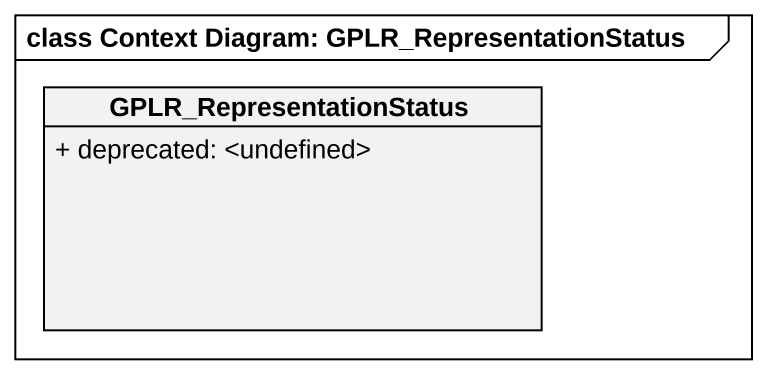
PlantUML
@startuml
mainframe class Context Diagram: GPLR_RepresentationStatus
hide circle
hide empty members
skinparam classAttributeIconSize 0
class GPLR_RepresentationStatus {
  + deprecated: <undefined>
}
@enduml
